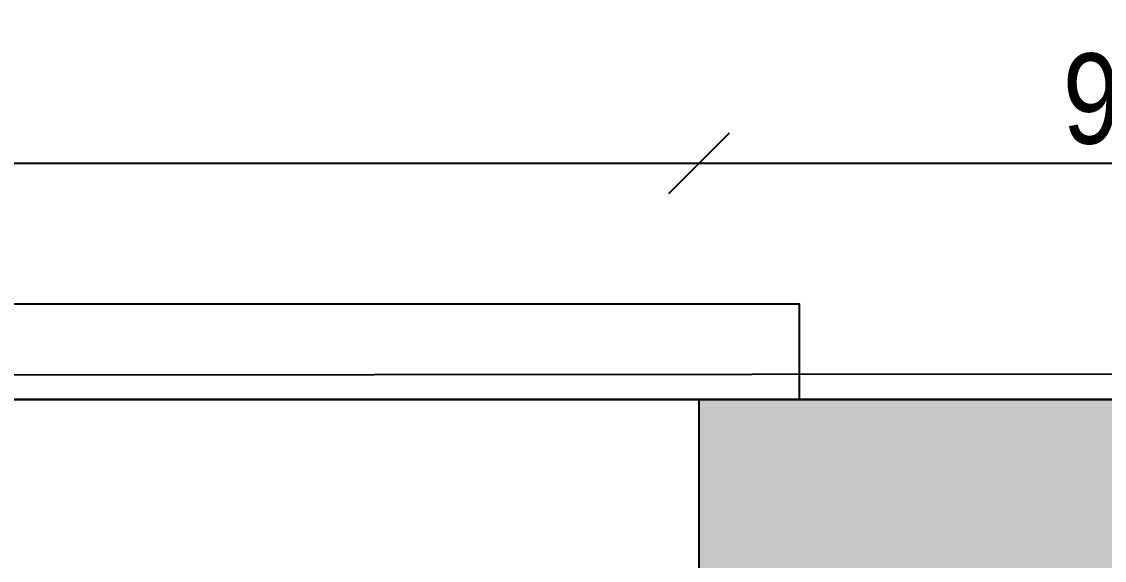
# Model space of a CAD drawing. Header units: metres. Extents: x 493 to 630, y -132 to -15.
# Drawn here: x 531.845 to 532.923, y -79.55 to -79.013 of the extents above; entities that cross this region are included whole.
import ezdxf

# ---------------------------------------------------------------- set-up
doc = ezdxf.new("R2010")
doc.units = ezdxf.units.M
doc.header["$MEASUREMENT"] = 0
doc.header["$PDMODE"] = 3
for name, color, linetype in [('a_caramida', 2, 'Continuous'), ('a_cote_50', 9, 'Continuous'), ('a_pereti_hasuri', 253, 'Continuous'), ('a_vederi', 74, 'Continuous')]:
    doc.layers.add(name, color=color, linetype=linetype)
doc.styles.get("Standard").update_dxf_attribs({"font": 'ARIALN.TTF'})
doc.dimstyles.new('50 cote', dxfattribs={"dimtxt": 0.09, "dimasz": 0.06, "dimexe": 0, "dimexo": 0, "dimgap": 0.018, "dimtad": 1, "dimdec": 1, "dimlfac": 100, "dimrnd": 0.5, "dimdsep": 46, "dimtxsty": 'Standard', "dimblk": 'OBLIQUE', "dimcen": 0.00045, "dimclrd": 256, "dimclrt": 4, "dimadec": 1, "dimazin": 0, "dimtfac": 1, "dimtdec": 1, "dimtix": 1, "dimtofl": 0, "dimtmove": 0, "dimatfit": 3, "dimldrblk": 'OBLIQUE', "dimfxl": 0, "dimtolj": 1, "dimtzin": 0, "dimarcsym": 0})

# ---------------------------------------------------------------- blocks, each defined once
blk = doc.blocks.new('_Oblique')
at = {"color": 0, "linetype": 'ByBlock', "lineweight": -2}
blk.add_line((-0.5, -0.5), (0.5, 0.5), dxfattribs=at)
blk = doc.blocks.new('*D1255')
at = {"layer": 'a_cote_50', "lineweight": -2, "ltscale": 0.3}
blk.add_line((-26.6173, -53.4339), (-24.5473, -53.4339), dxfattribs=at)
at = {"layer": 'Defpoints', "color": 0, "ltscale": 0.3}
for p in [(-24.5473, -53.4339), (-26.6173, -53.6694), (-24.5473, -53.6694)]:
    blk.add_point(p, dxfattribs=at)
at = {"layer": 'a_cote_50', "lineweight": -2, "ltscale": 0.3, "xscale": 0.06, "yscale": 0.06, "zscale": 0.06}
for p, rotation in [((-26.6173, -53.4339), 179.9999999999994), ((-24.5473, -53.4339), 359.9999999999994)]:
    blk.add_blockref('_Oblique', p, dxfattribs=dict(at, rotation=rotation))
at = {"layer": 'a_cote_50', "color": 4, "ltscale": 0.3, "insert": (-25.5823, -53.37), "char_height": 0.09, "attachment_point": 5}
blk.add_mtext('\\A1;207', dxfattribs=at)
blk = doc.blocks.new('*D1137')
at = {"layer": 'a_cote_50', "lineweight": -2, "ltscale": 0.3}
blk.add_line((-24.5473, -53.4339), (-23.6223, -53.4339), dxfattribs=at)
at = {"layer": 'Defpoints', "color": 0, "ltscale": 0.3}
for p in [(-23.6223, -53.4339), (-24.5473, -53.6694), (-23.6223, -53.6694)]:
    blk.add_point(p, dxfattribs=at)
at = {"layer": 'a_cote_50', "lineweight": -2, "ltscale": 0.3, "xscale": 0.06, "yscale": 0.06, "zscale": 0.06}
for p, rotation in [((-24.5473, -53.4339), 179.9999999999994), ((-23.6223, -53.4339), 359.9999999999994)]:
    blk.add_blockref('_Oblique', p, dxfattribs=dict(at, rotation=rotation))
at = {"layer": 'a_cote_50', "color": 4, "ltscale": 0.3, "insert": (-24.0848, -53.37), "char_height": 0.09, "attachment_point": 5}
blk.add_mtext('\\A1;92.5', dxfattribs=at)
blk = doc.blocks.new('COTE EXY')
at = {"layer": 'a_cote_50', "ltscale": 0.3}
for base, p1, p2, picture, middle in [((-24.5473, -53.4339), (-26.6173, -53.6694), (-24.5473, -53.6694), '*D1255', (-25.5823, -53.37)), ((-23.6223, -53.4339), (-24.5473, -53.6694), (-23.6223, -53.6694), '*D1137', (-24.0848, -53.37))]:
    dim = blk.add_linear_dim(base=base, p1=p1, p2=p2, angle=180, dimstyle='50 cote', override={"dimtmove": 1}, dxfattribs=at)
    dim.commit()
    dim.dimension.update_dxf_attribs({"geometry": picture, "text_midpoint": middle})

msp = doc.modelspace()

# ---------------------------------------------------------------- hatches: boundary and pattern name
at = {"layer": 'a_pereti_hasuri', "ltscale": 0.3}
h = msp.add_hatch(dxfattribs=at)
h.set_pattern_fill('ANSI33', color=256, scale=0.25, style=0)
h.set_pattern_definition([(45, (-4876.954644, 8292.469365), (-0.04419417382, 0.04419417382), []), (45, (-4876.91045, 8292.469365), (-0.04419417382, 0.04419417382), [0.03125, -0.015625])])
h.paths.add_polyline_path([(533.4448, -79.3896), (533.4448, -80.1196), (532.5198, -80.1196), (532.5198, -79.3896)])
h.paths.add_polyline_path([(536.4648, -79.3896), (536.4648, -80.1196), (535.5248, -80.1196), (535.5248, -79.3896)])
h.paths.add_polyline_path([(538.1448, -89.6096), (538.1898, -89.6096), (538.1898, -89.6846), (539.2383, -89.6846), (539.2383, -84.3096), (541.5883, -84.3096), (541.5883, -84.5596), (542.0833, -84.5596), (542.0833, -84.3196), (542.5448, -84.3196), (542.5448, -84.0896), (539.2448, -84.0896), (539.2448, -80.1396), (539.7648, -80.1396), (539.7648, -79.3896), (538.5348, -79.3896), (538.5348, -80.1196), (538.8798, -80.1196), (538.8798, -82.5396), (538.2048, -82.5396), (538.2048, -82.7646), (539.1436, -82.7646), (539.1436, -83.7396), (538.2048, -83.7396), (538.2048, -83.8446), (539.0048, -83.8446), (539.0048, -84.5346), (539.1248, -84.5346), (539.1248, -89.2396), (538.1448, -89.2396)])

# ---------------------------------------------------------------- linework, layer by layer
at = {"layer": 'a_caramida', "ltscale": 0.3}
msp.add_lwpolyline([(533.4448, -79.3896), (533.4448, -80.1196), (532.5198, -80.1196), (532.5198, -79.3896)], close=True, dxfattribs=at)
at = {"layer": 'a_cote_50', "ltscale": 0.3}
for points in [[(504.215, -79.3896), (553.7851, -79.3896), (553.7851, -72.7776), (553.5851, -72.7776), (553.5851, -64.0296), (552.4276, -64.0296), (552.4276, -58.3506), (560.1351, -58.3506), (560.1351, -51.3166), (557.296, -51.3164), (557.2625, -41.0914)], [(506.1203, -92.7946), (504.215, -79.3896), (553.7849, -79.3453)]]:
    msp.add_lwpolyline(points, dxfattribs=at)
at = {"layer": 'a_cote_50', "color": 242, "ltscale": 0.3}
msp.add_lwpolyline([(568.7453, -92.7946), (568.7453, -83.0646), (553.7853, -83.0646), (553.785, -79.3896), (504.215, -79.3896), (506.1203, -92.7946)], close=True, dxfattribs=at)
at = {"layer": 'a_vederi', "ltscale": 0.3}
msp.add_lwpolyline([(532.5198, -79.5646), (532.5198, -79.3896), (532.6198, -79.3896), (532.6198, -79.2946), (530.4498, -79.2946), (530.3498, -79.2946), (530.3498, -79.3896), (530.4498, -79.3896), (530.4498, -79.5646)], close=True, dxfattribs=at)

# ---------------------------------------------------------------- block references
at = {"layer": 'a_cote_50'}
msp.add_blockref('COTE EXY', (557.0671, -25.7202), dxfattribs=at)

doc.saveas('drawing.dxf')
